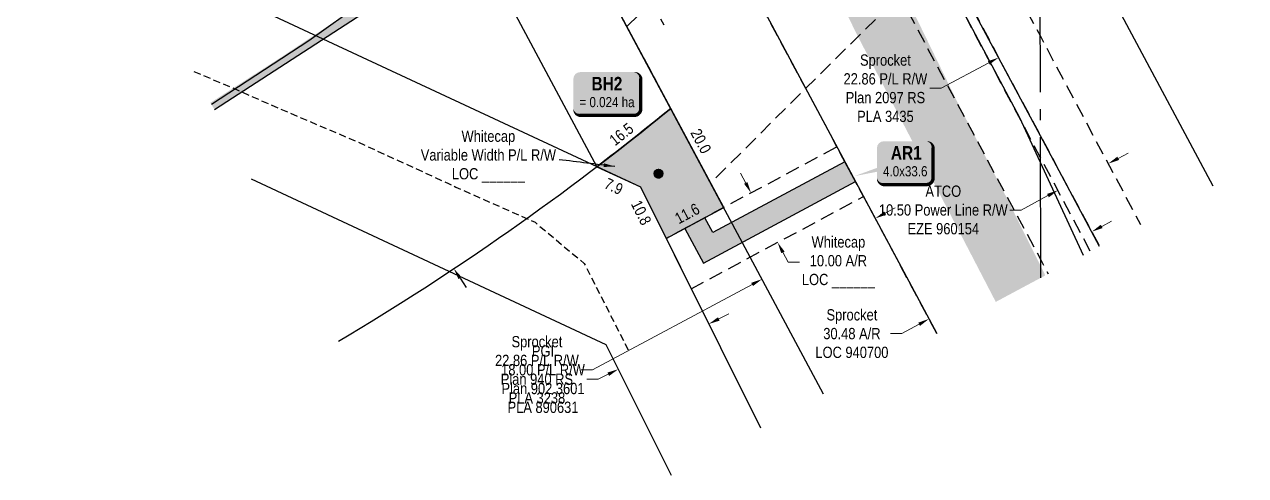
# Model space of a CAD drawing. Extents: x 507890 to 510259, y 6019787 to 6022068.
# Drawn here: x 509166 to 510252, y 6019787 to 6020188 of the extents above; entities that cross this region are included whole.
import ezdxf
from ezdxf.enums import TextEntityAlignment as Align

# ---------------------------------------------------------------- set-up
doc = ezdxf.new("R2010")
doc.units = 0
doc.header["$LTSCALE"] = 5
doc.header["$PDMODE"] = 34
doc.header["$PDSIZE"] = 0.03
for name, pattern in [('foc-ACCESSROAD', [3.75, 2.5, -1.25]), ('foc-FLOWLINE', [3.75, 2.5, -1.25]), ('foc-QUARTERLINE', [33, 25, -3, 2, -3]), ('UG_PIPE', [1.875, 1.25, -0.625])]:
    doc.linetypes.add(name, pattern=pattern)
doc.layers.get('Defpoints').update_dxf_attribs({"color": 9})
for name, color, linetype in [('AS-PIPE-UG', 44, 'UG_PIPE'), ('AS-ROADS', 254, 'Continuous'), ('AS-TELEPHONE', 224, 'foc-TEL'), ('C-AR', 13, 'foc-ACCESSROAD'), ('C-RW', 13, 'Continuous'), ('F-AR', 190, 'foc-ACCESSROAD'), ('F-EZE', 190, 'foc-FLOWLINE'), ('F-RW', 190, 'Continuous'), ('L-QSEC', 8, 'foc-QUARTERLINE'), ('L-TITLEDB', 4, 'Continuous'), ('L-TITLEDB-T', 4, 'Continuous'), ('P-TEMP-BLOCKS', 250, 'Continuous'), ('P-TEMP-H', 41, 'Continuous'), ('P-TEMP_WORKSPACE', 46, 'Continuous')]:
    doc.layers.add(name, color=color, linetype=linetype)
for name, color, linetype, lineweight in [('C-RW-T', 13, 'Continuous', 9), ('F-AR-T', 190, 'Continuous', 9), ('F-EZE-T', 190, 'Continuous', 9), ('F-RW-T', 190, 'Continuous', 9)]:
    doc.layers.add(name, color=color, linetype=linetype, lineweight=lineweight)
doc.styles.add('80', font='ARIALN.TTF', dxfattribs={"height": 10})
doc.styles.add('80CG', font='ARIALN.TTF', dxfattribs={"height": 10})
doc.styles.add('80L', font='ARIALN.TTF', dxfattribs={"height": 10})
doc.styles.add('BOLD', font='ARIALNB.TTF')
doc.styles.add('foc-LtypeFont', font='ARIALN.TTF', dxfattribs={"height": 7.35})
doc.linetypes.add('foc-TEL', pattern='A,2,-1,["T",foc-LtypeFont,S=0.2,R=0,X=-0.425,Y=-0.75],-1.24,8', length=12.24)
doc.dimstyles.new('Compass 5 000', dxfattribs={"dimscale": 5, "dimtxt": 9, "dimasz": 2, "dimexe": 0.2, "dimexo": 0.0625, "dimgap": 0.5, "dimtad": 0, "dimtih": 1, "dimtoh": 1, "dimzin": 0, "dimdsep": 46, "dimtxsty": '80CG', "dimcen": 0.1, "dimse1": 1, "dimse2": 1, "dimclrd": 256, "dimclrt": 256, "dimaunit": 1, "dimadec": 4, "dimazin": 0, "dimtfac": 0.06, "dimtofl": 0, "dimtmove": 0, "dimatfit": 1, "dimfxl": 0.2, "dimtolj": 1, "dimtzin": 0, "dimlwd": -1, "dimarcsym": 0})

# ---------------------------------------------------------------- blocks, each defined once
blk = doc.blocks.new('*D488')
at = {"layer": 'Defpoints', "color": 0, "transparency": 16777216}
for p in [(509694.3, 6019881.9), (509820, 6019831.6), (509739.5, 6019791.4)]:
    blk.add_point(p, dxfattribs=at)
at = {"layer": 'F-RW-T', "transparency": 16777216}
for p, q in [((509783.7, 6019926.6), (509792.7, 6019931)), ((509676.4, 6019873), (509666.4, 6019873)), ((509685.4, 6019877.4), (509676.4, 6019873))]:
    blk.add_line(p, q, dxfattribs=at)
for points in [[(509783, 6019928.1), (509784.5, 6019925.1), (509774.8, 6019922.1)], [(509684.6, 6019878.9), (509686.1, 6019875.9), (509694.3, 6019881.9)]]:
    blk.add_solid(points, dxfattribs=at)
at = {"layer": 'F-RW-T', "transparency": 16777216, "insert": (509627.3, 6019873), "char_height": 10, "attachment_point": 5, "style": '80CG'}
blk.add_mtext('\\A1;PGI\\P18.00 P/L R/W\\PPlan 902 3601\\PPLA 890631', dxfattribs=at)
blk = doc.blocks.new('*D489')
at = {"layer": 'Defpoints', "color": 0, "transparency": 16777216}
for p in [(510032.6, 6020158.9), (510252.3, 6019990.2), (510151.7, 6019936.4)]:
    blk.add_point(p, dxfattribs=at)
at = {"layer": 'F-AR-T', "transparency": 16777216}
for p, q in [((510142.1, 6020217.5), (510150.9, 6020222.2)), ((510023.8, 6020154.2), (509981.4, 6020131.6)), ((509981.4, 6020131.6), (509971.4, 6020131.6))]:
    blk.add_line(p, q, dxfattribs=at)
for points in [[(510141.3, 6020219), (510142.9, 6020216), (510133.2, 6020212.8)], [(510023, 6020155.7), (510024.6, 6020152.8), (510032.6, 6020158.9)]]:
    blk.add_solid(points, dxfattribs=at)
at = {"layer": 'F-AR-T', "transparency": 16777216, "insert": (509931.9, 6020131.6), "char_height": 10, "attachment_point": 5, "style": '80CG'}
blk.add_mtext('\\A1;Sprocket\\P22.86 P/L R/W\\PPlan 2097 RS\\PPLA 3435', dxfattribs=at)
blk = doc.blocks.new('*D490')
at = {"layer": 'Defpoints', "color": 0, "transparency": 16777216}
for p in [(510085.4, 6020040.9), (510173.3, 6019983.3), (510128.6, 6019959.5)]:
    blk.add_point(p, dxfattribs=at)
at = {"layer": 'F-EZE-T', "transparency": 16777216}
for p, q in [((510139, 6020069.3), (510147.8, 6020074)), ((510076.5, 6020036.2), (510052.6, 6020023.4)), ((510052.6, 6020023.4), (510042.6, 6020023.4))]:
    blk.add_line(p, q, dxfattribs=at)
for points in [[(510138.2, 6020070.8), (510139.8, 6020067.9), (510130.1, 6020064.6)], [(510075.8, 6020037.7), (510077.3, 6020034.7), (510085.4, 6020040.9)]]:
    blk.add_solid(points, dxfattribs=at)
at = {"layer": 'F-EZE-T', "transparency": 16777216, "insert": (509983.4, 6020023.4), "char_height": 10, "attachment_point": 5, "style": '80CG'}
blk.add_mtext('\\A1;ATCO\\P10.50 Power Line R/W\\PEZE 960154', dxfattribs=at)
blk = doc.blocks.new('*D519')
at = {"layer": 'Defpoints', "color": 0, "transparency": 16777216}
for p in [(509293.3, 6020347.4), (509299.1, 6020351.2), (509542.2, 6019967.5)]:
    blk.add_point(p, dxfattribs=at)
at = {"layer": 'L-TITLEDB-T', "transparency": 16777216}
for p, q in [((509269.6, 6020396.2), (509259.6, 6020396.2)), ((509293.6, 6020359.5), (509269.6, 6020396.2)), ((509553.5, 6019962.9), (509559, 6019954.5))]:
    blk.add_line(p, q, dxfattribs=at)
for points in [[(509295, 6020360.5), (509292.2, 6020358.6), (509299.1, 6020351.2)], [(509554.9, 6019963.8), (509552.1, 6019962), (509548, 6019971.3)]]:
    blk.add_solid(points, dxfattribs=at)
at = {"layer": 'L-TITLEDB-T', "transparency": 16777216, "insert": (509221.4, 6020396.2), "char_height": 10, "attachment_point": 5, "style": '80CG'}
blk.add_mtext('\\A1;CNR\\P91.44 Railway\\PPlan 6315 RS', dxfattribs=at)
blk = doc.blocks.new('*D520')
at = {"layer": 'C-RW-T', "transparency": 16777216}
for p, q in [((509807.7, 6020047.4), (509803, 6020056.3)), ((509840.7, 6019985.8), (509845.5, 6019976.9)), ((509845.5, 6019976.9), (509855.5, 6019976.9))]:
    blk.add_line(p, q, dxfattribs=at)
for points in [[(509809.2, 6020048.2), (509806.2, 6020046.7), (509812.4, 6020038.6)], [(509842.2, 6019986.5), (509839.3, 6019985), (509836, 6019994.6)]]:
    blk.add_solid(points, dxfattribs=at)
at = {"layer": 'Defpoints', "color": 0, "transparency": 16777216}
for p in [(509827.9, 6020046.9), (509851.5, 6020002.9), (509836, 6019994.6)]:
    blk.add_point(p, dxfattribs=at)
at = {"layer": 'C-RW-T', "transparency": 16777216, "insert": (509890.1, 6019976.9), "char_height": 10, "attachment_point": 5, "style": '80CG'}
blk.add_mtext('\\A1;Whitecap\\P10.00 A/R\\PLOC ______', dxfattribs=at)
blk = doc.blocks.new('*U526')
at = {"true_color": 0xff8aff}
h = blk.add_hatch(color=211, dxfattribs=at)
edge = h.paths.add_edge_path()
edge.add_line((-24, -20), (24, -20))
edge.add_arc((24, -14), 6, 270, 360)
edge.add_line((30, -14), (30, 12.5))
edge.add_arc((24, 12.5), 6, 0, 90)
edge.add_line((24, 18.5), (-24, 18.5))
edge.add_arc((-24, 12.5), 6, 90, 180)
edge.add_line((-30, 12.5), (-30, -14))
edge.add_arc((-24, -14), 6, 180, 270)
at = {"color": 250, "flags": 128}
blk.add_lwpolyline([(-24, -20, 3, 3, 0), (24, -20, 3, 3, 0.414214), (30, -14, 3, 3, 0), (30, 12.5, 3, 0, 0.414214), (24, 18.5, 0, 0, 0), (-24, 18.5, 0, 0, 0.414214), (-30, 12.5, 0, 0, 0), (-30, -14, 0, 3, 0.414214)], format="xyseb", close=True, dxfattribs=at)
at = {"flags": 128}
blk.add_lwpolyline([(-18.2, -12.8, 0, 7.5, 0), (0, 0, 0, 0, 0)], format="xyseb", dxfattribs=at)
at = {"color": 250}
for tag, p, height, style in [('TEMP_AREA_W1_001', (-9.2, 2.2), 12, 'BOLD'), ('ENTER_TEXT_001', (-30.7, -12.8), 9, '80')]:
    blk.add_attdef(tag, p, '', height=height, dxfattribs=dict(at, style=style))
blk = doc.blocks.new('*X524')
at = {"color": 0}
for p, q in [((102.1, -2061.6), (108.8, -2061.6)), ((102.2, -2061.7), (108.8, -2061.7)), ((102.3, -2061.4), (108.6, -2061.4)), ((102.3, -2061.9), (108.6, -2061.9)), ((102.5, -2061.2), (108.5, -2061.2)), ((102.5, -2062), (108.4, -2062)), ((102.6, -2062.2), (108.3, -2062.2)), ((102.7, -2061.1), (108.2, -2061.1)), ((102.8, -2062.3), (108.1, -2062.3)), ((102.9, -2060.9), (108, -2060.9)), ((103, -2062.5), (108, -2062.5)), ((103.1, -2062.7), (107.8, -2062.7)), ((103.2, -2060.8), (107.7, -2060.8)), ((103.3, -2062.8), (107.7, -2062.8)), ((103.4, -2063), (107.5, -2063)), ((103.5, -2060.6), (107.4, -2060.6)), ((103.6, -2063.1), (107.3, -2063.1)), ((103.7, -2063.3), (107.2, -2063.3)), ((103.9, -2060.5), (107, -2060.5)), ((103.9, -2063.4), (107, -2063.4)), ((104.1, -2063.6), (106.9, -2063.6)), ((104.2, -2063.7), (106.7, -2063.7)), ((104.4, -2063.9), (106.6, -2063.9)), ((104.5, -2060.3), (106.5, -2060.3)), ((104.5, -2064.1), (106.4, -2064.1)), ((104.7, -2064.2), (106.3, -2064.2)), ((104.8, -2064.4), (106.1, -2064.4)), ((105, -2064.5), (105.9, -2064.5)), ((105.1, -2064.7), (105.8, -2064.7)), ((105.3, -2064.8), (105.6, -2064.8)), ((102.1, -2068.4), (108.8, -2068.4)), ((102.2, -2068.3), (108.7, -2068.3)), ((102.3, -2068.1), (108.6, -2068.1)), ((102.3, -2068.6), (108.7, -2068.6)), ((102.5, -2068), (108.4, -2068)), ((102.5, -2068.7), (108.5, -2068.7)), ((102.7, -2067.8), (108.3, -2067.8)), ((102.7, -2068.9), (108.3, -2068.9)), ((102.8, -2067.7), (108.1, -2067.7)), ((102.9, -2069.1), (108, -2069.1)), ((103, -2067.5), (108, -2067.5)), ((103.1, -2067.3), (107.8, -2067.3)), ((103.2, -2069.2), (107.8, -2069.2)), ((103.3, -2067.2), (107.6, -2067.2)), ((103.4, -2067), (107.5, -2067)), ((103.5, -2069.4), (107.4, -2069.4)), ((103.6, -2066.9), (107.3, -2066.9)), ((103.8, -2066.7), (107.2, -2066.7)), ((103.9, -2066.6), (107, -2066.6)), ((103.9, -2069.5), (107.1, -2069.5)), ((104.1, -2066.4), (106.9, -2066.4)), ((104.2, -2066.2), (106.7, -2066.2)), ((104.4, -2066.1), (106.6, -2066.1)), ((104.4, -2069.7), (106.5, -2069.7)), ((104.5, -2065.9), (106.4, -2065.9)), ((104.7, -2065.8), (106.2, -2065.8)), ((104.8, -2065.6), (106.1, -2065.6)), ((105, -2065.5), (105.9, -2065.5)), ((105.2, -2065.3), (105.8, -2065.3)), ((105.3, -2065.2), (105.6, -2065.2))]:
    blk.add_line(p, q, dxfattribs=at)
blk = doc.blocks.new('Pile')
h = blk.add_hatch(color=255)
h.dxf.hatch_style = 1
edge = h.paths.add_edge_path()
edge.add_arc((0, 0), 0.868, 0, 360)
at = {"color": 224}
for p, q in [((0.54, -0.54), (-0.54, 0.54)), ((-0.54, -0.54), (0.54, 0.54))]:
    blk.add_line(p, q, dxfattribs=at)
blk.add_circle((0, 0), 0.768, dxfattribs=at)
at = {"color": 224, "xscale": 0.16, "yscale": 0.16, "zscale": 0.16}
blk.add_blockref('*X524', (-16.87, 330.4), dxfattribs=at)
blk = doc.blocks.new('*D534')
at = {"layer": 'Defpoints', "color": 0, "transparency": 16777216}
for p in [(510117.8, 6019999.7), (509970.7, 6019926.6), (509973.1, 6019922.2)]:
    blk.add_point(p, dxfattribs=at)
at = {"layer": 'F-AR-T', "transparency": 16777216}
for p, q in [((510124.3, 6020008.8), (510133.1, 6020013.5)), ((509946.4, 6019913.5), (509936.4, 6019913.5)), ((509961.9, 6019921.8), (509946.4, 6019913.5))]:
    blk.add_line(p, q, dxfattribs=at)
for points in [[(510123.5, 6020010.3), (510125.1, 6020007.3), (510115.5, 6020004.1)], [(509961.1, 6019923.3), (509962.7, 6019920.4), (509970.7, 6019926.6)]]:
    blk.add_solid(points, dxfattribs=at)
at = {"layer": 'F-AR-T', "transparency": 16777216, "insert": (509902.1, 6019913.5), "char_height": 10, "attachment_point": 5, "style": '80CG'}
blk.add_mtext('\\A1;Sprocket\\P30.48 A/R\\PLOC 940700', dxfattribs=at)
blk = doc.blocks.new('*D536')
at = {"layer": 'Defpoints', "color": 0, "transparency": 16777216}
for p in [(509926.5, 6020009.2), (509822.2, 6019962), (509825.8, 6019955.2)]:
    blk.add_point(p, dxfattribs=at)
at = {"layer": 'F-RW-T', "transparency": 16777216}
for p, q in [((509931.7, 6020020.6), (509940.5, 6020025.4)), ((509813.3, 6019957.3), (509671.4, 6019881.3)), ((509671.4, 6019881.3), (509661.4, 6019881.3))]:
    blk.add_line(p, q, dxfattribs=at)
for points in [[(509930.9, 6020022.1), (509932.5, 6020019.2), (509922.9, 6020015.9)], [(509812.6, 6019958.7), (509814.1, 6019955.8), (509822.2, 6019962)]]:
    blk.add_solid(points, dxfattribs=at)
at = {"layer": 'F-RW-T', "transparency": 16777216, "insert": (509621.9, 6019881.3), "char_height": 10, "attachment_point": 5, "style": '80CG'}
blk.add_mtext('\\A1;Sprocket\\P22.86 P/L R/W\\PPlan 940 RS\\PPLA 3238', dxfattribs=at)
blk = doc.blocks.new('*U540')
at = {"true_color": 0xff8aff}
h = blk.add_hatch(color=211, dxfattribs=at)
edge = h.paths.add_edge_path()
edge.add_line((-19, -20), (19, -20))
edge.add_arc((19, -14), 6, 270, 360)
edge.add_line((25, -14), (25, 12.5))
edge.add_arc((19, 12.5), 6, 0, 90)
edge.add_line((19, 18.5), (-19, 18.5))
edge.add_arc((-19, 12.5), 6, 90, 180)
edge.add_line((-25, 12.5), (-25, -14))
edge.add_arc((-19, -14), 6, 180, 270)
at = {"color": 250, "flags": 128}
blk.add_lwpolyline([(-19, -20, 3, 3, 0), (19, -20, 3, 3, 0.414214), (25, -14, 3, 3, 0), (25, 12.5, 3, 0, 0.414214), (19, 18.5, 0, 0, 0), (-19, 18.5, 0, 0, 0.414214), (-25, 12.5, 0, 0, 0), (-25, -14, 0, 3, 0.414214)], format="xyseb", close=True, dxfattribs=at)
at = {"flags": 128}
blk.add_lwpolyline([(-45.1, -12.5, 0, 7.5, 0), (0, 0, 0, 0, 0)], format="xyseb", dxfattribs=at)
at = {"color": 250}
for tag, p, height, style in [('TEMP_AREA_W1_001', (-9.2, 2.2), 12, 'BOLD'), ('ENTER_TEXT_001', (-30.7, -12.8), 9, '80')]:
    blk.add_attdef(tag, p, '', height=height, dxfattribs=dict(at, style=style))

msp = doc.modelspace()

# ---------------------------------------------------------------- hatches: boundary and pattern name
at = {"layer": 'AS-ROADS'}
h = msp.add_hatch(color=256, dxfattribs=at)
h.dxf.hatch_style = 1
h.paths.add_polyline_path([(510030.083, 6019941.725), (510074.119, 6019965.284), (510039.742, 6020034.367), (509996.103, 6020118.944), (509968.708, 6020175.113), (509913.174, 6020289.067), (509894.277, 6020325.2), (509848.442, 6020410.056), (509840.337, 6020421.97), (509833.116, 6020431.522), (509819.092, 6020454.917), (509815.056, 6020465.106), (509813.995, 6020471.686), (509818.455, 6020482.086), (509837.153, 6020498.039), (509874.131, 6020534.261), (509888.795, 6020549.47), (509902.371, 6020560.325), (509868.159, 6020593.433), (509821.949, 6020548.915), (509804.029, 6020540.231), (509789.366, 6020536.432), (509771.381, 6020537.735), (509739.246, 6020548.824), (509693.084, 6020559.393), (509605.476, 6020582.83), (509575.728, 6020589.586), (509523.953, 6020601.509), (509474.529, 6020615.564), (509424.8, 6020628.819), (509370.927, 6020648.257), (509327.293, 6020666.679), (509301.062, 6020679.617), (509273.126, 6020693.917), (509249.62, 6020709.239), (509228.574, 6020724.37), (509191.012, 6020666.16), (509208.768, 6020652.034), (509244.617, 6020627.712), (509269.474, 6020613.8), (509341.736, 6020586.298), (509409.366, 6020564.422), (509462.394, 6020552.498), (509528.457, 6020540.86), (509622.965, 6020515.066), (509664.303, 6020501.824), (509683.382, 6020492.819), (509694.512, 6020484.874), (509700.072, 6020478.268), (509701.24, 6020471.909), (509696.436, 6020462.564), (509673.051, 6020435.342), (509633.674, 6020399.508), (509625.773, 6020393.898), (509606.29, 6020383.062), (509585.217, 6020371.765), (509578.607, 6020368.606), (509562.727, 6020362.912), (509540.066, 6020360.419), (509529.879, 6020360.003), (509530.689, 6020343.417), (509554.672, 6020344.459), (509575.135, 6020347.195), (509601.884, 6020357.233), (509618.97, 6020367.53), (509646.012, 6020387.172), (509666.043, 6020405.534), (509680.866, 6020418.892), (509697.974, 6020435.378), (509720.127, 6020456.999), (509724.438, 6020461.57), (509731.102, 6020464.835), (509741.033, 6020460.264), (509762.658, 6020442.246), (509783.603, 6020419.921), (509821.615, 6020354.062), (509854.785, 6020286.692), (509905.647, 6020181.14)])
at = {"layer": 'P-TEMP-H'}
h = msp.add_hatch(color=256, dxfattribs=at)
h.dxf.hatch_style = 1
edge = h.paths.add_edge_path()
edge.add_line((509675.301, 6020061.888), (509713.929, 6020043.87))
edge.add_line((509713.929, 6020043.87), (509736.792, 6019998.114))
edge.add_line((509736.792, 6019998.114), (509788.101, 6020025.591))
edge.add_line((509788.101, 6020025.591), (509740.918, 6020113.7))
edge.add_arc((508191.752, 6022008.183), 2447.24, 307.316179, 309.273709, ccw=False)
h = msp.add_hatch(color=256, dxfattribs=at)
h.dxf.hatch_style = 1
h.paths.add_polyline_path([(509753.593, 6020007.111), (509770.13, 6019976.23), (509905.347, 6020048.641), (509895.864, 6020066.349), (509778.355, 6020003.421), (509771.301, 6020016.594)])

# ---------------------------------------------------------------- linework, layer by layer
at = {"layer": 'AS-PIPE-UG', "flags": 128}
for points in [[(509735.217, 6020187.614), (509693.107, 6020266.384), (509672.777, 6020296.004), (509629.257, 6020386.264), (509591.297, 6020446.689), (509563.327, 6020500.754), (509543.067, 6020533.634), (509511.037, 6020599.839), (509474.317, 6020667.974), (509452.007, 6020711.994)], [(509316.76, 6020146.566), (509348.947, 6020132.914), (509391.582, 6020114.144), (509434.482, 6020095.869), (509460.246, 6020084.911), (509543.261, 6020046.935), (509549.852, 6020043.799), (509620.252, 6020012.524), (509663.917, 6019975.989), (509703.202, 6019898.839)]]:
    msp.add_lwpolyline(points, dxfattribs=at)
at = {"layer": 'AS-TELEPHONE', "flags": 128}
msp.add_lwpolyline([(509473.398, 6020638.973), (509753.762, 6020589.004), (509745.592, 6020565.144), (509762.487, 6020557.264), (509788.187, 6020524.889), (509817.682, 6020509.439), (509903.617, 6020383.164), (510051.046, 6020105.517), (510107.69, 6019983.244)], dxfattribs=at)
at = {"layer": 'C-AR', "linetype": 'Continuous'}
for points in [[(510015.342, 6020702.424), (509988.707, 6020674.924), (509964.022, 6020649.749), (509943.227, 6020628.479), (509936.622, 6020621.744), (509802.032, 6020488.989), (509747.157, 6020437.079), (509714.382, 6020406.989), (509659.877, 6020359.079), (509608.662, 6020316.254), (509515.627, 6020242.884), (509419.097, 6020173.714), (509332.434, 6020117.331)], [(510023.317, 6020699.784), (509994.187, 6020669.774), (509969.842, 6020644.884), (509942.137, 6020616.459), (509807.247, 6020483.469), (509753.107, 6020432.379), (509718.772, 6020400.584), (509666.827, 6020354.814), (509612.412, 6020309.389), (509560.487, 6020267.664), (509513.262, 6020231.589), (509467.202, 6020198.034), (509335.005, 6020112.535)]]:
    msp.add_lwpolyline(points, dxfattribs=at)
at = {"layer": 'C-AR', "ltscale": 5, "const_width": 7.496, "flags": 128}
msp.add_lwpolyline([(509940.335, 6020620.301), (509940.335, 6020620.301), (509806.132, 6020487.006), (509751.992, 6020435.916), (509717.657, 6020404.121), (509665.712, 6020358.351), (509611.297, 6020312.926), (509559.372, 6020271.201), (509512.147, 6020235.126), (509475.64, 6020208.969), (509465.374, 6020202.047), (509398.122, 6020157.166), (509333.401, 6020115.528)], dxfattribs=at)
at = {"layer": 'C-AR', "flags": 128}
msp.add_lwpolyline([(509759.139, 6019953.393), (509912.401, 6020035.468), (509888.809, 6020079.522), (509736.792, 6019998.114)], close=True, dxfattribs=at)
at = {"layer": 'C-RW', "flags": 128}
msp.add_lwpolyline([(509457.805, 6020467.929), (509675.301, 6020061.888, 0.00867712), (509740.97, 6020113.73), (509521.988, 6020522.647, 0.00220173)], format="xyb", close=True, dxfattribs=at)
at = {"layer": 'F-AR', "linetype": 'Continuous', "flags": 128}
msp.add_lwpolyline([(510191.56, 6020664.119), (510069.035, 6020544.568), (509994.601, 6020471.94), (509941.213, 6020419.847), (509909.473, 6020388.879), (509903.615, 6020383.164), (509870.962, 6020351.308), (509795.98, 6020278.144), (509701.914, 6020186.535), (509521.937, 6020522.616), (509477.597, 6020605.413), (509508.226, 6020635.745), (509571.578, 6020697.608), (509646.557, 6020770.774), (509685.068, 6020808.345), (509770.204, 6020891.402), (509799.337, 6020919.845), (509803.524, 6020923.913), (509840.947, 6020960.426)], dxfattribs=at)
at = {"layer": 'F-AR', "flags": 128}
for points in [[(509977.629, 6019913.663), (509924.203, 6020013.429), (509861.001, 6020131.451), (509787.084, 6020269.48), (509665.662, 6020496.219), (509539.839, 6020731.174), (509490.376, 6020830.485)], [(509247.028, 6020756.456), (509248.566, 6020755.351), (509264.92, 6020744.453), (509281.645, 6020734.13), (509298.723, 6020724.4), (509316.131, 6020715.272), (509333.847, 6020706.76), (509351.851, 6020698.876), (509370.119, 6020691.625), (509388.631, 6020685.02), (509407.363, 6020679.065), (509426.291, 6020673.771), (509445.392, 6020669.145), (509458.721, 6020666.403), (509464.645, 6020665.187), (509484.024, 6020661.907), (509503.507, 6020659.31), (509523.069, 6020657.394), (509529.981, 6020657.073), (509562.333, 6020655.624), (509594.764, 6020654.272), (509711.487, 6020649.402), (509771.602, 6020646.681), (509909.486, 6020388.897), (509981.807, 6020253.671), (509983.096, 6020251.261), (510004.002, 6020212.408), (510069.918, 6020089.234), (510122.404, 6019991.115)], [(510191.56, 6020454.658), (510173.733, 6020437.264), (510099.301, 6020364.638), (510045.913, 6020312.544), (510014.169, 6020281.572), (510008.299, 6020275.846), (509975.655, 6020243.998), (509900.681, 6020170.842), (509776.392, 6020047.457), (509701.914, 6020186.535), (509795.98, 6020278.144), (509870.962, 6020351.308), (509903.615, 6020383.164), (509909.473, 6020388.879), (509941.213, 6020419.847), (509994.601, 6020471.94), (510069.035, 6020544.568), (510191.56, 6020664.119)], [(509977.629, 6019913.663), (509924.203, 6020013.429), (509861.001, 6020131.451), (509787.084, 6020269.48), (509665.662, 6020496.219), (509558.25, 6020503.342), (509545.747, 6020503.731), (509532.895, 6020504.137), (509507.582, 6020505.837), (509482.347, 6020508.431), (509457.222, 6020511.922), (509432.235, 6020516.307), (509407.421, 6020521.572), (509382.809, 6020527.721), (509358.43, 6020534.737), (509334.318, 6020542.617), (509310.5, 6020551.348), (509287.008, 6020560.922), (509263.871, 6020571.323), (509241.118, 6020582.54), (509218.777, 6020594.561), (509196.879, 6020607.365), (509175.45, 6020620.942), (509166.005, 6020627.407)], [(509819.14, 6020448.177), (509870.962, 6020351.308), (509884.706, 6020325.614), (509958.329, 6020187.989), (510070.133, 6019978.994), (510076.722, 6019966.677)]]:
    msp.add_lwpolyline(points, dxfattribs=at)
at = {"layer": 'F-EZE', "flags": 128}
msp.add_lwpolyline([(510114.141, 6019986.695), (510069.955, 6020069.906), (509903.617, 6020383.164), (509909.473, 6020388.879), (509941.215, 6020419.847), (510069.747, 6020177.787), (510158.798, 6020010.586)], dxfattribs=at)
at = {"layer": 'F-RW'}
for points in [[(510122.404, 6019991.115), (510069.918, 6020089.234), (510004.002, 6020212.408), (509983.096, 6020251.261), (509981.807, 6020253.671), (509909.486, 6020388.897), (509771.602, 6020646.681), (509726.359, 6020731.169), (509685.068, 6020808.345), (509672.039, 6020832.698), (509632.538, 6020906.535)], [(509762.973, 6020904.919), (509770.204, 6020891.402), (509779.593, 6020873.854), (509833.909, 6020772.325), (509994.601, 6020471.94), (510068.224, 6020334.319), (510069.447, 6020332.007), (510223.021, 6020044.944)], [(509490.376, 6020830.485), (509539.839, 6020731.174), (509977.629, 6019913.663)], [(509876.899, 6019859.774), (509521.937, 6020522.616), (509439.131, 6020677.243), (509389.282, 6020776.405)], [(509257.733, 6020256.662), (509713.929, 6020043.87), (509820.89, 6019829.811)], [(509741.544, 6019787.362), (509683.409, 6019903.706), (509368.118, 6020050.773)]]:
    msp.add_lwpolyline(points, dxfattribs=at)
at = {"layer": 'L-QSEC'}
msp.add_line((510070.164, 6019963.168), (510068.616, 6020760.787), dxfattribs=at)
at = {"layer": 'L-TITLEDB', "flags": 128}
msp.add_lwpolyline([(509445.318, 6019906.782, 0.03747119), (509740.918, 6020113.7), (509521.937, 6020522.616, -0.04645316), (509230.303, 6020307.823)], format="xyb", dxfattribs=at)
at = {"layer": 'P-TEMP_WORKSPACE', "flags": 128}
msp.add_lwpolyline([(509675.301, 6020061.888), (509713.929, 6020043.87), (509736.792, 6019998.114), (509788.101, 6020025.591), (509740.918, 6020113.7, -0.00854154), (509675.301, 6020061.888)], format="xyb", close=True, dxfattribs=at)
at = {"layer": 'P-TEMP_WORKSPACE'}
msp.add_lwpolyline([(509753.593, 6020007.111), (509770.13, 6019976.23), (509905.347, 6020048.641), (509895.864, 6020066.349), (509778.355, 6020003.421), (509771.301, 6020016.594)], close=True, dxfattribs=at)

# ---------------------------------------------------------------- block references
at = {"xscale": 4.997356699999998, "yscale": 4.997356699999998, "zscale": 4.997356699999998, "rotation": 359.9519994200465}
msp.add_blockref('Pile', (509729.989, 6020055.754), dxfattribs=at)
at = {"layer": 'P-TEMP-BLOCKS'}
ref = msp.add_blockref('*U526', (509684.326, 6020127.482), dxfattribs=dict(at, xscale=0.99947134, yscale=0.99947134, zscale=0.99947134))
ref.add_attrib('TEMP_AREA_W1_001', 'BH2', (509670.434, 6020129.726), dxfattribs={"layer": '0', "color": 250, "height": 11.9937, "style": 'BOLD'})
ref.add_attrib('ENTER_TEXT_001', '= 0.024 ha', (509659.773, 6020114.829), dxfattribs={"layer": '0', "color": 250, "height": 8.9952, "style": '80'})
ref = msp.add_blockref('*U540', (509949.365, 6020065.998), dxfattribs=dict(at, xscale=0.99947134, yscale=0.99947134, zscale=0.99947134))
ref.add_attrib('TEMP_AREA_W1_001', 'AR1', (509936.746, 6020068.241), dxfattribs={"layer": '0', "color": 250, "height": 11.9937, "style": 'BOLD'})
ref.add_attrib('ENTER_TEXT_001', '4.0x33.6', (509929.786, 6020053.345), dxfattribs={"layer": '0', "color": 250, "height": 8.9952, "style": '80'})

# ---------------------------------------------------------------- texts
at = {"layer": 'C-RW-T', "insert": (509578.723, 6020070.89), "char_height": 10, "width": 120.3251, "attachment_point": 5, "style": '80CG'}
msp.add_mtext('\\A1;Whitecap\\PVariable Width P/L R/W\\PLOC ______', dxfattribs=at)
at = {"layer": 'P-TEMP_WORKSPACE', "style": '80L'}
for s, rotation, p in [('16.5', 38.2837, (509697.043, 6020090.783)), ('20.0', 298.1604, (509767.814, 6020084.647)), ('7.9', 335.0079, (509690.269, 6020044.429)), ('10.8', 296.5649, (509714.697, 6020021.091)), ('11.6', 28.1604, (509755.533, 6020020.244))]:
    msp.add_text(s, height=9.9947, rotation=rotation, dxfattribs=at).set_placement(p, align=Align.MIDDLE)

# ---------------------------------------------------------------- dimensions: what is measured, and where the dimension line sits
at = {"layer": 'C-RW-T'}
dim = msp.add_linear_dim(base=(509836.027, 6019994.568), p1=(509827.906, 6020046.907), p2=(509851.498, 6020002.853), angle=298.169759, text='Whitecap\\P10.00 A/R\\PLOC ______', dimstyle='Compass 5 000', dxfattribs=at)
dim.commit()
dim.dimension.update_dxf_attribs({"geometry": '*D520', "text_midpoint": (509890.073, 6019976.937), "dimtype": 161})
at = {"layer": 'F-AR-T'}
for base, p1, p2, angle, text, picture, middle in [((510032.628, 6020158.945), (510252.296, 6019990.222), (510151.674, 6019936.397), 208.143414, 'Sprocket\\X22.86 P/L R/W\\PPlan 2097 RS\\PPLA 3435', '*D489', (509931.901, 6020131.563)), ((509970.722, 6019926.562), (510117.822, 6019999.681), (509973.075, 6019922.168), 208.169759, 'Sprocket\\X30.48 A/R\\PLOC 940700', '*D534', (509902.12, 6019913.543))]:
    dim = msp.add_linear_dim(base=base, p1=p1, p2=p2, angle=angle, text=text, dimstyle='Compass 5 000', dxfattribs=at)
    dim.commit()
    dim.dimension.update_dxf_attribs({"geometry": picture, "text_midpoint": middle, "dimtype": 161})
at = {"layer": 'F-EZE-T'}
dim = msp.add_linear_dim(base=(510085.374, 6020040.869), p1=(510173.332, 6019983.296), p2=(510128.568, 6019959.526), angle=207.968719, text='ATCO\\X10.50 Power Line R/W\\PEZE 960154', dimstyle='Compass 5 000', dxfattribs=at)
dim.commit()
dim.dimension.update_dxf_attribs({"geometry": '*D490', "text_midpoint": (509983.413, 6020023.442), "dimtype": 161})
at = {"layer": 'F-RW-T'}
for base, p1, p2, angle, text, picture, middle in [((509822.159, 6019961.992), (509926.487, 6020009.165), (509825.779, 6019955.234), 208.169759, 'Sprocket\\X22.86 P/L R/W\\PPlan 940 RS\\PPLA 3238', '*D536', (509621.893, 6019881.276)), ((509694.306, 6019881.898), (509819.994, 6019831.605), (509739.528, 6019791.397), 206.550359, 'PGI\\X18.00 P/L R/W\\PPlan 902 3601\\PPLA 890631', '*D488', (509627.329, 6019872.959))]:
    dim = msp.add_linear_dim(base=base, p1=p1, p2=p2, angle=angle, text=text, dimstyle='Compass 5 000', dxfattribs=at)
    dim.commit()
    dim.dimension.update_dxf_attribs({"geometry": picture, "text_midpoint": middle, "dimtype": 161})
at = {"layer": 'L-TITLEDB-T'}
dim = msp.add_linear_dim(base=(509299.058, 6020351.182), p1=(509542.194, 6019967.454), p2=(509293.257, 6020347.381), angle=123.233763, text='CNR\\P91.44 Railway\\PPlan 6315 RS', dimstyle='Compass 5 000', dxfattribs=at)
dim.commit()
dim.dimension.update_dxf_attribs({"geometry": '*D519', "text_midpoint": (509221.364, 6020396.203), "dimtype": 161})

# ---------------------------------------------------------------- leaders
at = {"layer": 'C-RW-T', "path_type": 1}
msp.add_leader([(509691.247, 6020062.097), (509641.653, 6020068.126)], dimstyle='Compass 5 000', override={"dimgap": 0.5, "dimtad": 0}, dxfattribs=at)

doc.saveas('drawing.dxf')
